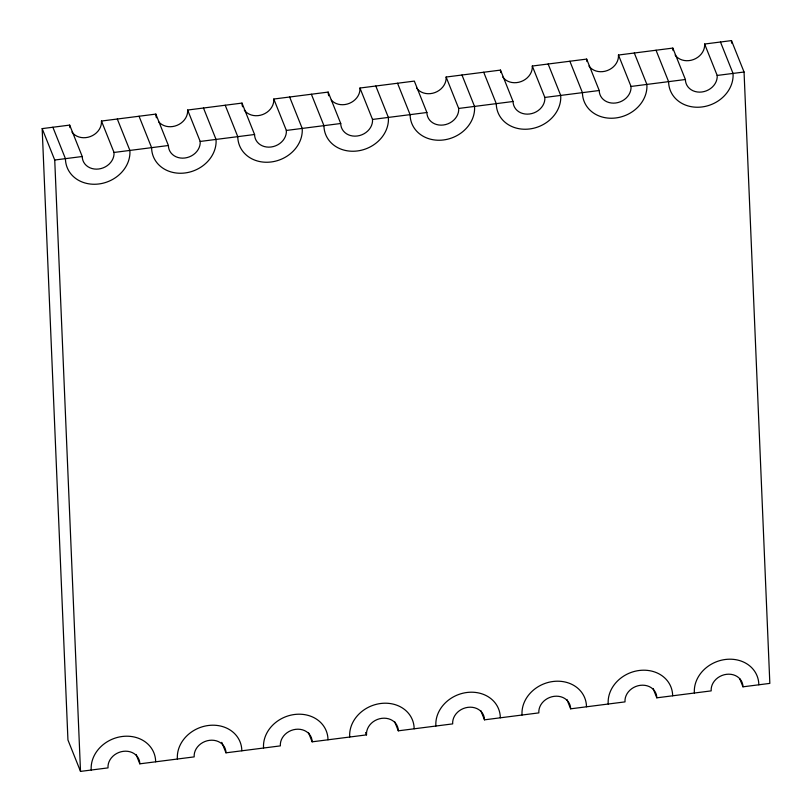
<?xml version="1.0" encoding="UTF-8"?>
<svg xmlns="http://www.w3.org/2000/svg" width="812" height="812" viewBox="0 0 812 812"><rect width="100%" height="100%" fill="white"/><g stroke="black" fill="none" stroke-linecap="round" stroke-linejoin="round"><path stroke-width="1.22" d="M42.163 128.611L69.67 125.099L82.235 156.513A16.21 13.916 -21.8 0 0 98.739 168.997A16.21 13.916 -21.8 0 0 114.025 152.453L168.399 145.51A16.21 13.916 -21.8 0 0 184.903 158.005A16.21 13.916 -21.8 0 0 200.188 141.45L254.562 134.508A16.21 13.916 -21.8 0 0 271.076 147.002A16.21 13.916 -21.8 0 0 286.362 130.448L340.725 123.505A16.21 13.916 -21.8 0 0 357.239 136A16.21 13.916 -21.8 0 0 372.525 119.445L426.889 112.503A16.21 13.916 -21.8 0 0 443.403 124.997A16.21 13.916 -21.8 0 0 458.689 108.443L513.062 101.5A16.21 13.916 -21.8 0 0 529.566 113.995A16.21 13.916 -21.8 0 0 544.852 97.44L599.226 90.508A16.21 13.916 -21.8 0 0 615.74 102.992A16.21 13.916 -21.8 0 0 631.025 86.448L685.389 79.505A16.21 13.916 -21.8 0 0 701.903 91.989A16.21 13.916 -21.8 0 0 717.189 75.445L744.056 72.014L769.837 683.389L742.97 686.82A16.21 13.916 -21.8 0 0 726.466 674.325A16.21 13.916 -21.8 0 0 711.18 690.88L656.806 697.823A16.21 13.916 -21.8 0 0 640.292 685.328A16.21 13.916 -21.8 0 0 625.007 701.883L570.643 708.825A16.21 13.916 -21.8 0 0 554.129 696.331A16.21 13.916 -21.8 0 0 538.843 712.885L484.48 719.828A16.21 13.916 -21.8 0 0 467.966 707.333A16.21 13.916 -21.8 0 0 452.68 723.888L398.306 730.82A16.21 13.916 -21.8 0 0 381.802 718.336A16.21 13.916 -21.8 0 0 366.517 734.88L312.143 741.823A16.21 13.916 -21.8 0 0 295.639 729.338A16.21 13.916 -21.8 0 0 280.353 745.883L225.98 752.825A16.21 13.916 -21.8 0 0 209.466 740.341A16.21 13.916 -21.8 0 0 194.18 756.885L139.816 763.828A16.21 13.916 -21.8 0 0 123.302 751.333A16.21 13.916 -21.8 0 0 108.016 767.888L80.51 771.4L67.944 739.986L42.163 128.611L54.729 160.025L80.51 771.4M71.943 132.072A16.21 13.916 -21.8 0 0 90.345 136.558A16.21 13.916 -21.8 0 0 101.459 121.039L155.833 114.096L168.399 145.51M158.888 122.044A16.21 13.916 -21.8 0 0 177.178 125.292A16.21 13.916 -21.8 0 0 187.633 110.036L241.996 103.094L254.562 134.508M244.27 110.067A16.21 13.916 -21.8 0 0 262.682 114.553A16.21 13.916 -21.8 0 0 273.796 99.034L328.16 92.091L340.725 123.505M331.225 100.038A16.21 13.916 -21.8 0 0 349.515 103.286A16.21 13.916 -21.8 0 0 359.96 88.031L414.333 81.099L426.889 112.503M416.607 88.072A16.21 13.916 -21.8 0 0 435.009 92.548A16.21 13.916 -21.8 0 0 446.123 77.038L500.496 70.096L513.062 101.5M502.77 77.069A16.21 13.916 -21.8 0 0 521.172 81.545A16.21 13.916 -21.8 0 0 532.296 66.036L586.66 59.093L599.226 90.508M588.933 66.066A16.21 13.916 -21.8 0 0 607.346 70.542A16.21 13.916 -21.8 0 0 618.46 55.033L672.823 48.091L685.389 79.505M675.107 55.064A16.21 13.916 -21.8 0 0 693.509 59.55A16.21 13.916 -21.8 0 0 704.623 44.031L731.49 40.6L744.056 72.014M54.729 160.025L82.235 156.513M720.467 42.011L733.033 73.415A32.856 28.197 -21.8 0 1 702.055 106.951A32.856 28.197 -21.8 0 1 668.601 81.647L656.035 50.232M704.623 44.031L717.189 75.445M634.304 53.003L646.87 84.418A32.856 28.197 -21.8 0 1 615.892 117.953A32.856 28.197 -21.8 0 1 582.437 92.649L569.872 61.235M618.46 55.033L631.025 86.448M548.141 64.006L560.706 95.42A32.856 28.197 -21.8 0 1 529.728 128.956A32.856 28.197 -21.8 0 1 496.264 103.652L483.708 72.238M532.296 66.036L544.852 97.44M739.712 678.68L742.97 686.82M461.977 75.008L474.533 106.423A32.856 28.197 -21.8 0 1 443.565 139.958A32.856 28.197 -21.8 0 1 410.101 114.654L397.535 83.24M446.123 77.038L458.689 108.443M653.081 688.515L656.806 697.823M375.804 86.011L388.369 117.425A32.856 28.197 -21.8 0 1 357.392 150.961A32.856 28.197 -21.8 0 1 323.937 125.647L311.372 94.243M359.96 88.031L372.525 119.445M566.918 699.518L570.643 708.825M289.64 97.014L302.206 128.428A32.856 28.197 -21.8 0 1 271.228 161.964A32.856 28.197 -21.8 0 1 237.774 136.649L225.208 105.235M273.796 99.034L286.362 130.448M480.755 710.52L484.48 719.828M203.477 108.016L216.043 139.431A32.856 28.197 -21.8 0 1 185.065 172.966A32.856 28.197 -21.8 0 1 151.6 147.652L139.045 116.238M187.633 110.036L200.188 141.45M394.591 721.513L398.306 730.82M365.583 732.556L366.517 734.88M117.314 119.019L129.879 150.423A32.856 28.197 -21.8 0 1 98.902 183.969A32.856 28.197 -21.8 0 1 65.437 158.655L52.871 127.24M101.459 121.039L114.025 152.453M308.418 732.515L312.143 741.823M221.788 742.361L225.98 752.825M136.091 754.521L139.816 763.828M731.49 40.6L731.592 43.127M91.228 770.03A32.856 28.197 -21.8 0 1 122.206 736.494A32.856 28.197 -21.8 0 1 155.66 761.808M69.944 127.585A16.21 13.916 -21.8 0 1 69.67 125.099M694.382 693.022A32.856 28.197 -21.8 0 1 725.36 659.486A32.856 28.197 -21.8 0 1 758.824 684.8M156.432 117.77A16.21 13.916 -21.8 0 1 155.833 114.096M242.595 106.768A16.21 13.916 -21.8 0 1 241.996 103.094M328.758 95.765A16.21 13.916 -21.8 0 1 328.16 92.091M500.771 72.572A16.21 13.916 -21.8 0 1 500.496 70.096M586.934 61.57A16.21 13.916 -21.8 0 1 586.66 59.093M263.555 748.025A32.856 28.197 -21.8 0 1 294.533 714.489A32.856 28.197 -21.8 0 1 327.997 739.803M349.718 737.032A32.856 28.197 -21.8 0 1 380.696 703.496A32.856 28.197 -21.8 0 1 414.161 728.8M435.892 726.029A32.856 28.197 -21.8 0 1 466.87 692.494A32.856 28.197 -21.8 0 1 500.324 717.798M522.055 715.027A32.856 28.197 -21.8 0 1 553.033 681.491A32.856 28.197 -21.8 0 1 586.487 706.795M608.218 704.024A32.856 28.197 -21.8 0 1 639.196 670.489A32.856 28.197 -21.8 0 1 672.651 695.793M177.392 759.027A32.856 28.197 -21.8 0 1 208.369 725.492A32.856 28.197 -21.8 0 1 241.824 750.806M673.097 50.567A16.21 13.916 -21.8 0 1 672.823 48.091"/></g></svg>
